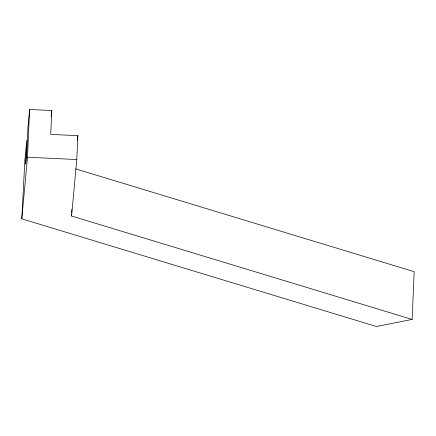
<?xml version="1.0" encoding="UTF-8"?>
<svg xmlns="http://www.w3.org/2000/svg" width="436" height="436" viewBox="0 0 436 436"><rect width="100%" height="100%" fill="white"/><g stroke="black" fill="none" stroke-linecap="round" stroke-linejoin="round"><path stroke-width="0.65" d="M412.118 319.43L376.448 326.51L21.8 218.828L27.506 157.233L29.594 109.491L51.775 110.526L50.734 134.397L77.853 135.661L76.807 159.532L71.575 216.027L412.118 319.43L414.2 271.688L75.613 168.879M71.575 216.027L71.662 214.011M71.722 212.664L71.869 209.302M21.8 218.828L24.852 160.633L26.738 140.288L25.697 164.159L26.896 151.221L27.937 127.35L29.594 109.491M51.225 116.483L51.775 110.526M77.417 140.327L77.853 135.661M27.506 157.233L76.807 159.532"/></g></svg>
